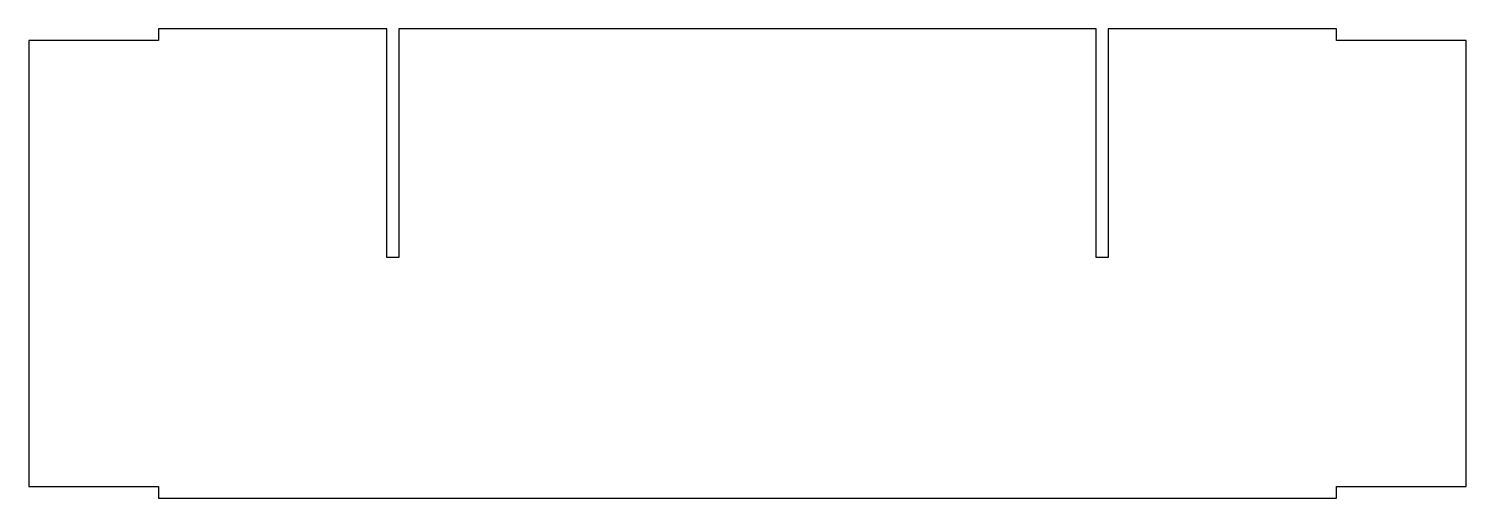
# Model space of a CAD drawing. Header units: millimetres. Extents: x -56 to 554, y 0 to 199.
import ezdxf

# ---------------------------------------------------------------- set-up
doc = ezdxf.new("R2010")
doc.units = ezdxf.units.MM
doc.layers.get('0').update_dxf_attribs({"linetype": 'CONTINUOUS'})

msp = doc.modelspace()

# ---------------------------------------------------------------- linework, layer by layer
msp.add_lwpolyline([(-1.32, 0), (498.68, 0), (498.68, 5), (553.68, 5), (553.68, 194), (498.68, 194), (498.68, 199), (401.68, 199), (401.68, 102), (396.68, 102), (396.68, 199), (100.68, 199), (100.68, 102), (95.68, 102), (95.68, 199), (-1.32, 199), (-1.32, 194), (-56.32, 194), (-56.32, 5), (-1.32, 5)], close=True)

doc.saveas('drawing.dxf')
